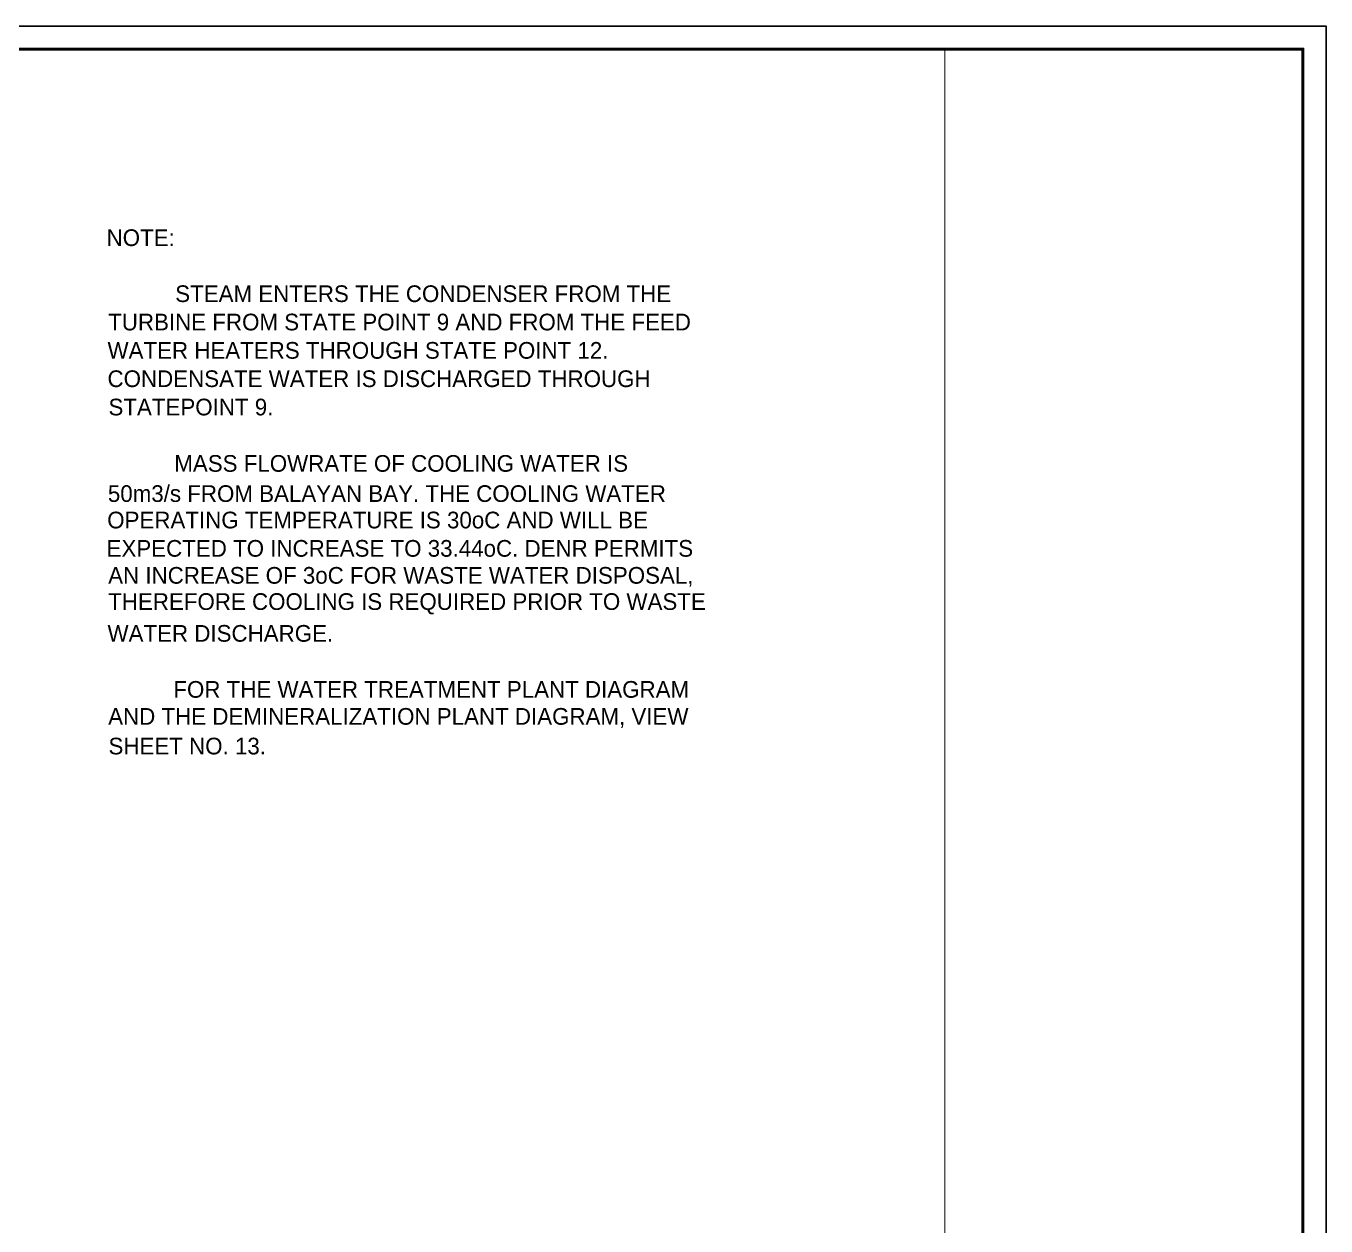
# Model space of a CAD drawing. Header units: inches. Extents: x 6239 to 53413, y 2109 to 35141.
# Drawn here: x 35520 to 53413, y 18625 to 35141 of the extents above; entities that cross this region are included whole.
import ezdxf

# ---------------------------------------------------------------- set-up
doc = ezdxf.new("R2010")
doc.units = ezdxf.units.IN
doc.header["$MEASUREMENT"] = 0
doc.layers.add('FRAME', color=6, linetype='Continuous')
doc.layers.add('PDF2_Text', color=7, linetype='Continuous')
doc.layers.add('schematic lines', color=110, linetype='Continuous', lineweight=25)
doc.styles.add('PDF Century Gothic', font='GOTHIC.TTF')

# ---------------------------------------------------------------- blocks, each defined once
blk = doc.blocks.new('AHHMS TEMPLATE')
at = {"layer": 'FRAME'}
for points in [[(-1546387, 77509), (-1546387, 118799), (-1487419, 118799), (-1487419, 77509)], [(-1546387, 118799), (-1487419, 118799), (-1487419, 77509), (-1546387, 77509)], [(-1546002, 77893), (-1546002, 118415), (-1487804, 118415), (-1487804, 77893)], [(-1545990, 77906), (-1545990, 118402), (-1487816, 118402), (-1487816, 77906)], [(-1545977, 77919), (-1545977, 118389), (-1487829, 118389), (-1487829, 77919)]]:
    blk.add_lwpolyline(points, close=True, dxfattribs=at)
at = {"layer": 'FRAME', "color": 6, "const_width": 25.6}
blk.add_lwpolyline([(-1487816, 118402), (-1487816, 77906), (-1545990, 77906), (-1545990, 118402)], close=True, dxfattribs=at)
at = {"layer": 'FRAME', "color": 6, "const_width": 17.9}
blk.add_lwpolyline([(-1493977, 118389), (-1493977, 77919)], dxfattribs=at)

msp = doc.modelspace()

# ---------------------------------------------------------------- block references
at = {"layer": 'schematic lines', "xscale": 0.8, "yscale": 0.8, "zscale": 0.8}
msp.add_blockref('AHHMS TEMPLATE', (1243348, -59899), dxfattribs=at)

# ---------------------------------------------------------------- texts
at = {"layer": 'PDF2_Text', "char_height": 229.7, "attachment_point": 7, "style": 'PDF Century Gothic'}
for s, insert in [('NOTE:', (36629, 32109)), ('STEAM ENTERS THE CONDENSER FROM THE', (37574, 31338)), ('TURBINE FROM STATE POINT 9 AND FROM THE FEED', (36651, 30948)), ('WATER HEATERS THROUGH STATE POINT 12.', (36642, 30558)), ('CONDENSATE WATER IS DISCHARGED THROUGH', (36642, 30168)), ('STATEPOINT 9.', (36655, 29778)), ('MASS FLOWRATE OF COOLING WATER IS', (37561, 29002)), ('50m3/s FROM BALAYAN BAY. THE COOLING WATER', (36647, 28587)), ('OPERATING TEMPERATURE IS 30oC AND WILL BE', (36638, 28223)), ('EXPECTED TO INCREASE TO 33.44oC. DENR PERMITS', (36629, 27833)), ('AN INCREASE OF 3oC FOR WASTE WATER DISPOSAL,', (36651, 27422)), ('THEREFORE COOLING IS REQUIRED PRIOR TO WASTE', (36651, 27041)), ('WATER DISCHARGE.', (36642, 26663)), ('FOR THE WATER TREATMENT PLANT DIAGRAM', (37548, 25892)), ('AND THE DEMINERALIZATION PLANT DIAGRAM, VIEW', (36651, 25481)), ('SHEET NO. 13.', (36655, 25112))]:
    msp.add_mtext(s, dxfattribs=dict(at, insert=insert))

doc.saveas('drawing.dxf')
